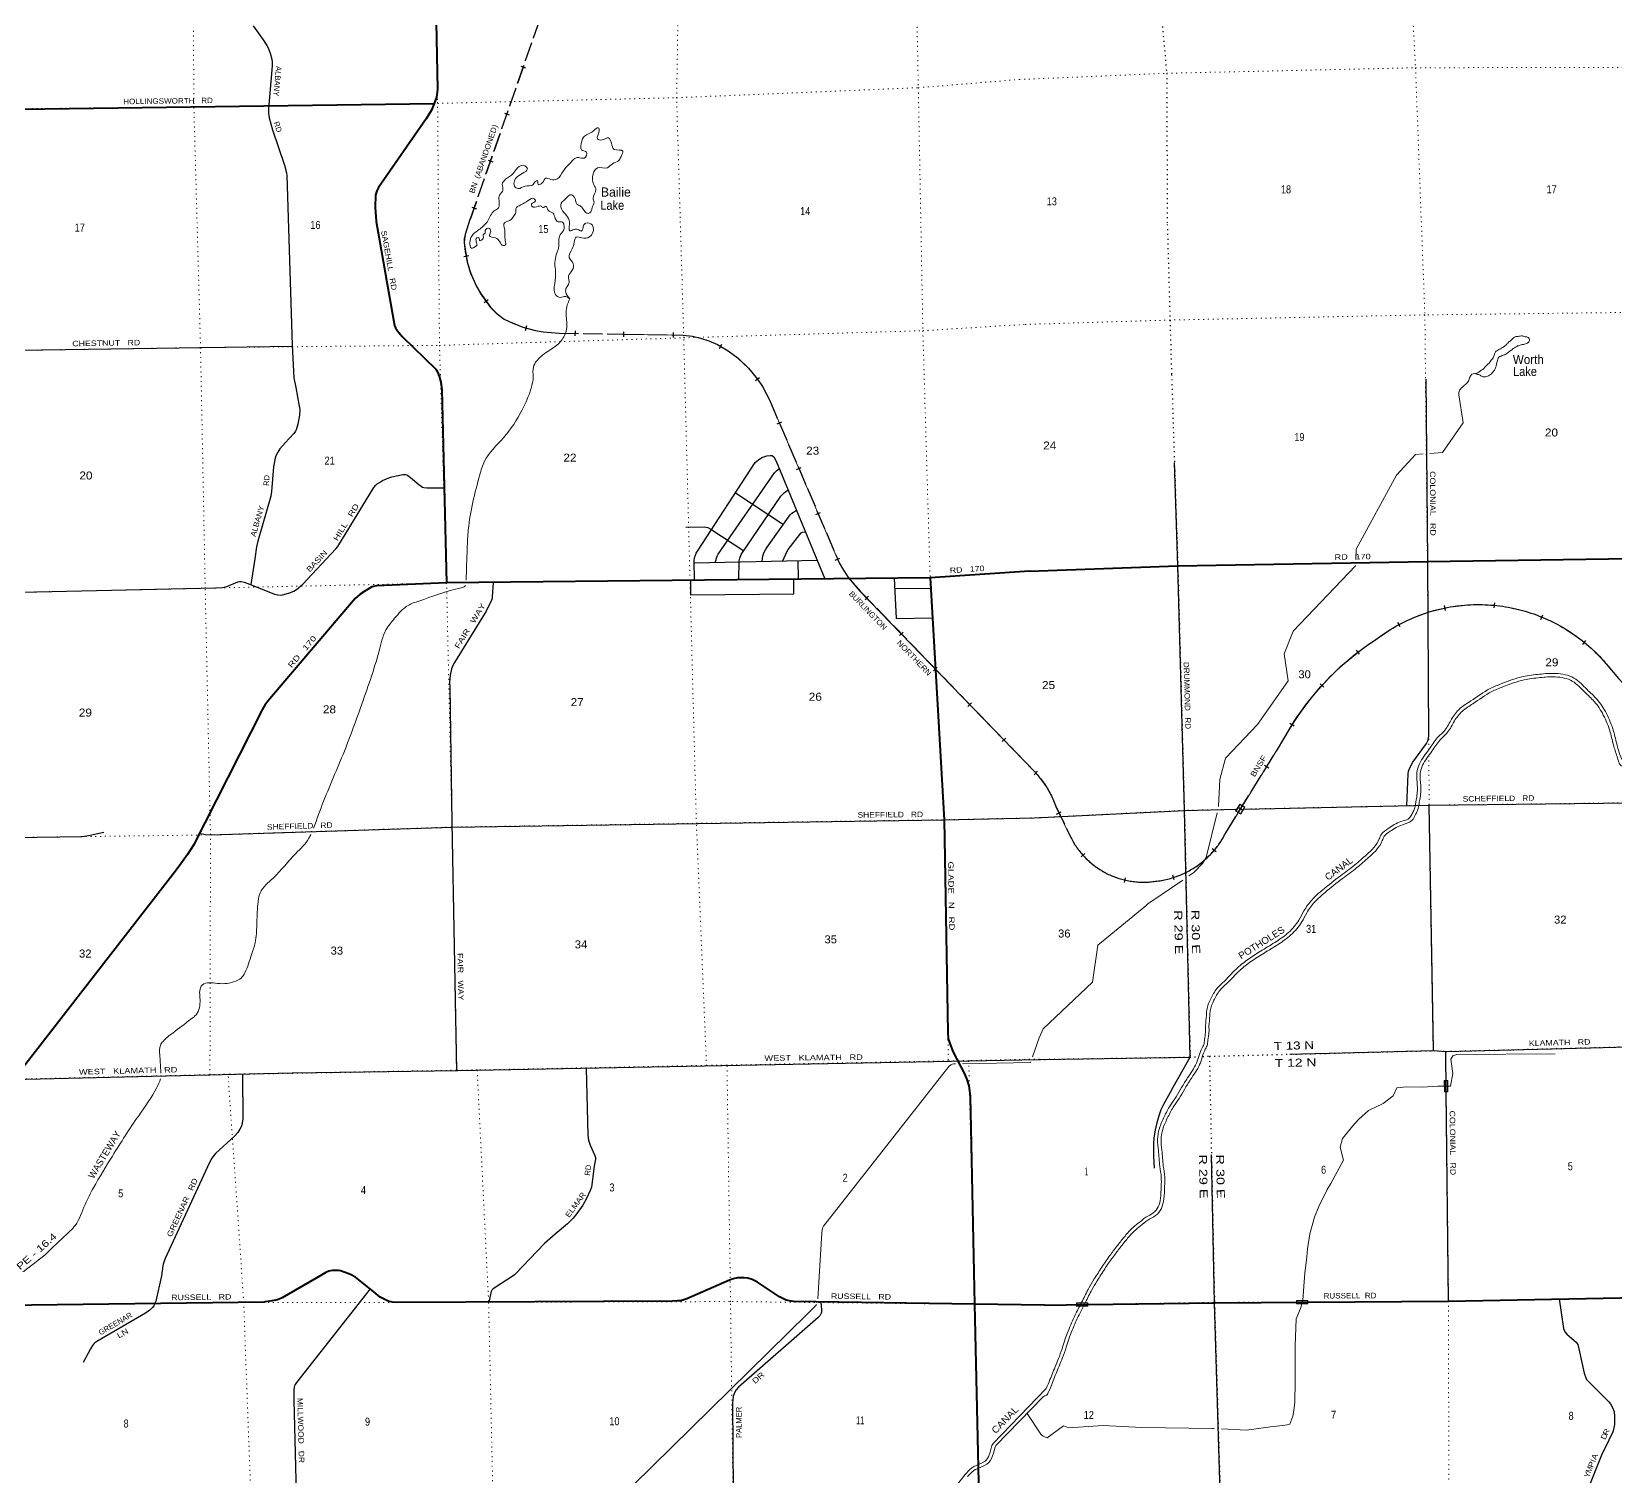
# Model space of a CAD drawing. Header units: feet. Extents: x 250644 to 505285, y -364975 to -177792.
# Drawn here: x 451196 to 485836, y -347825 to -316215 of the extents above; entities that cross this region are included whole.
import ezdxf
from ezdxf.enums import TextEntityAlignment as Align

# ---------------------------------------------------------------- set-up
doc = ezdxf.new("R2010")
doc.units = ezdxf.units.FT
doc.header["$LTSCALE"] = 70
doc.linetypes.add('DOTTED', pattern=[1.5, 0.3, -1.2])
doc.linetypes.add('LONG_DASHED', pattern=[7.5, 6, -1.5])
for name, color, linetype, lineweight in [('26', 7, 'Continuous', 40), ('29', 7, 'Continuous', 25), ('31', 7, 'Continuous', 13), ('34', 7, 'Continuous', 25), ('39', 7, 'Continuous', 13), ('6', 7, 'DOTTED', 25), ('61', 7, 'Continuous', 13), ('63', 7, 'Continuous', 25), ('7', 7, 'DOTTED', 13)]:
    doc.layers.add(name, color=color, linetype=linetype, lineweight=lineweight)
for name, color, linetype in [('27', 7, 'Continuous'), ('30', 7, 'Continuous'), ('41', 7, 'Continuous')]:
    doc.layers.add(name, color=color, linetype=linetype)

msp = doc.modelspace()

# ---------------------------------------------------------------- linework, layer by layer
at = {"layer": '26'}
for p, q in [((450128.45, -317920.73), (460000.16, -317790.2)), ((471820.53, -344054.79), (472217.21, -361508.81)), ((473350.69, -344078.31), (471820.53, -344054.79)), ((473350.69, -344078.31), (474297.42, -344065.42))]:
    msp.add_line(p, q, dxfattribs=at)
for points in [[(460045.57, -316005.31), (460076.16, -317476.79), (460048.2, -317645.55), (460000.16, -317790.2)], [(460000.16, -317790.2), (459940.07, -317930.83), (459821.84, -318125.7), (458781.65, -319622.33), (458742.94, -319696.64), (458719.04, -319792.3), (458705.73, -320052.28), (458730.06, -320367.72), (459133.11, -322644.22), (459151.25, -322696.01), (459195.06, -322763.77), (459298.63, -322883.34), (460035.57, -323596.81), (460071.42, -323660.58), (460107.11, -323751.49), (460147.1, -323887.78), (460167.53, -324050.87), (460271.13, -328278.22)], [(473019.32, -328020.16), (476266.39, -327903.96), (481725.14, -327805.67), (487173.99, -327729.55), (492304.88, -327604.33)], [(473019.32, -328020.16), (470847.12, -328161.91), (460271.13, -328278.22)], [(460271.13, -328278.22), (458738.24, -328338.18), (458634.41, -328364.91), (458503.56, -328442.6), (458379.47, -328524.34), (458268.94, -328619.36), (456360.53, -330865.23), (456298.13, -330953.73), (456238.28, -331050.05), (454735.73, -334015.3), (454607.47, -334220.21), (454459.15, -334421.1), (454332.88, -334593.86), (450903.24, -339017.37)], [(470847.12, -328161.91), (471154.21, -333462.21), (471232.05, -338109.48), (471245.96, -338253.85), (471268.33, -338330.5), (471344.73, -338529.42), (471599.93, -339017.71), (471648.29, -339138.71), (471692.11, -339278.21), (471708.04, -339389.82), (471720.7, -339509.99), (471820.53, -344054.79)], [(471820.53, -344054.79), (467861.74, -344001.72), (467769.93, -343987.03), (467702.21, -343967.11), (467556.67, -343897.18), (467068.84, -343576.49), (466956.45, -343517.31), (466857.72, -343488.8), (466783.86, -343479.1), (466706.35, -343480.83), (466631.37, -343483.09), (466543.03, -343504.74), (466462.87, -343531.28), (465524.16, -343938.94), (465458.54, -343962.13), (465387.75, -343981.11), (465325.1, -343988.04), (465211.19, -343993.12), (459181.78, -344021.99), (459085.99, -344010.94), (458994.37, -343989.02), (458904.74, -343951.15), (458818.52, -343905.38), (458682, -343790.83), (458280.45, -343463.25), (458171.78, -343405.09), (458055.65, -343362.74), (457952.69, -343329.36), (457904.89, -343321.38), (457769.45, -343321.38), (457697.75, -343333.34), (457628.27, -343366.67), (457419.69, -343487.18), (456671.62, -343919), (456572.43, -343961.12), (456456.98, -343987.26), (456306.77, -344009.97), (456278.42, -344013.34), (450620.25, -344086.49)], [(479108.77, -344012.43), (482188.04, -343988.56), (487447.87, -343891.67), (489065.95, -343851.36)], [(474296.62, -344065.47), (477068.47, -344028.25), (479111.19, -344012.42)]]:
    msp.add_lwpolyline(points, dxfattribs=at)
at = {"layer": '29'}
for p, q in [((449618.89, -323206.8), (456897.55, -323096.03)), ((466589.82, -326305.88), (467640.26, -326996.81)), ((465688.78, -327836.37), (468375.32, -327776.64)), ((467957.41, -327785.93), (467959.05, -328193.67)), ((470071.03, -328401.63), (470860.56, -328393.84)), ((476408.32, -333252.82), (477555.89, -333228.91)), ((481860.35, -338510.46), (481764.49, -333141.2)), ((473130.69, -333417.53), (476408.32, -333252.82)), ((473239.77, -338702.96), (476539, -338653.07)), ((482136.29, -339412.74), (482126.29, -338527.89)), ((482188.04, -343988.56), (482136.29, -339412.51)), ((484605.11, -343944.04), (484699.96, -344593.6))]:
    msp.add_line(p, q, dxfattribs=at)
for points in [[(456037.59, -316085.44), (456255.83, -316390.81), (456338.6, -316516.98), (456367.07, -316566.37), (456409.35, -316687.19), (456446.81, -316817.12), (456456.3, -316881.7), (456456.87, -316966.26), (456374.24, -317901.58), (456376.57, -317998.68), (456391.33, -318098.45), (456464.74, -318361.24), (456724.87, -319139.29), (456769.56, -319305.61), (456778.06, -319360.02), (456896.91, -323075.92), (456930.91, -323789.28), (456974.04, -323998.02), (457050.3, -324411.55), (457058.13, -324483.94), (457054.33, -324609.31), (457018.53, -324801.75), (456982.19, -324924.65), (456967, -324955.04), (456933.77, -325005.39), (456741.14, -325213.84), (456621.49, -325346.36), (456577.82, -325412.85), (456532.26, -325511.63), (456520.87, -325545.82), (456511.38, -325581.91), (456486.34, -325734.31), (456443.03, -326277.17), (456424.06, -326382.03), (456139.3, -327359.95), (456114.61, -327485.84), (456074.15, -327751.47), (455987.79, -328311.38)], [(481693.19, -323815.6), (481725.14, -327805.67), (481751.91, -331652.41)], [(465690.94, -328218.62), (465688.55, -327796.16), (465694.43, -327723.24), (465705.82, -327689.05), (465732.4, -327624.46), (465757.26, -327578.57), (467023.04, -325643.65), (467093.61, -325580.42), (467170.24, -325530.01), (467279.67, -325496.83), (467359.4, -325485.43), (467389.78, -325488.21), (467427.75, -325519.63), (467482.39, -325612.16), (468544.71, -328187.23)], [(441489.5, -328688.46), (455234.6, -328386.75), (455368.49, -328380.02), (455433.04, -328364.82), (455466.17, -328352.91), (455706.41, -328254.64), (455744.38, -328247.04), (455777.26, -328248.13), (455846.9, -328258.44), (456015.44, -328322.78), (456504.07, -328524.27), (456583.49, -328539.58), (456644.24, -328543.38), (456682.21, -328539.58), (456765.74, -328516.79), (456835.57, -328495.73), (456929, -328456), (456985.96, -328421.81), (457130.17, -328300.61), (457847.85, -327532.79), (457894.75, -327478.93), (458680.66, -326188.73), (458721.12, -326140.39), (458755.29, -326109.98), (458800.86, -326077.7), (458867.3, -326037.81), (458956.53, -325996.02), (459005.89, -325977.02), (459074.23, -325958.02), (459316.4, -325904.7), (459345.71, -325902.94), (459370.38, -325904.82), (459402.66, -325914.33), (459423.54, -325923.82), (459484.6, -325969.81), (459667.29, -326125.28), (459715.9, -326163.18), (459746.27, -326180.28), (459776.65, -326189.77), (459841.51, -326196.38), (460220.09, -326195.69)], [(466142.72, -327826.28), (466189.93, -327692.85), (466215.16, -327645.59), (467441.86, -325865.74), (467499.89, -325812.18), (467550.29, -325776.74)], [(476135.6, -339359.66), (476538.55, -338651.97), (476408.32, -333252.82), (476266.39, -327903.96), (476192.31, -325645.24)], [(466662.42, -328207.93), (466673.54, -327795.03), (466685.44, -327734.64), (466714.72, -327658.04), (467582.62, -326379.31), (467632.79, -326325.09), (467662.07, -326296.32), (467742.62, -326242.97)], [(467174.44, -327803.34), (467190.44, -327692.85), (467213.99, -327618.23), (467243.59, -327552.27), (467285.36, -327491.48), (467788.72, -326789.89), (467826.43, -326750.61), (467858.7, -326725.91), (467925.18, -326685.49)], [(465502.55, -327053.76), (465912.13, -327052.79), (465986.79, -327065.96), (466054.24, -327097.99), (466771.65, -327574.16)], [(467625.75, -327793.31), (467713.36, -327598.52), (467742.9, -327546.57), (467994.91, -327214.55), (468029.57, -327183.73), (468059.94, -327168.54), (468121.39, -327161.1)], [(461289.65, -328267.02), (461271.53, -328584.09), (461257.5, -328647.89), (461220.39, -328727.18), (461135.42, -328894.64), (460444.97, -330015.61), (460406.89, -330085.92), (460380.42, -330159.98), (460350.05, -330296.75), (460338.66, -330444.92), (460339.62, -330556.79), (460384.28, -333515.4), (460486.5, -338945.51)], [(465607.21, -328219.54), (465603.3, -328540.1), (467870.36, -328512), (467866.26, -328194.69)], [(470059.87, -328170.57), (470102.73, -329058.22), (470898, -329040.16)], [(481278.43, -333150.64), (481303.51, -332451.17), (481312.03, -332397.92), (481341.84, -332319.08), (481405.72, -332199.78), (481703.83, -331790.74), (481737.9, -331731.08), (481744.29, -331709.78), (481751.91, -331652.41)], [(477707.71, -333225.74), (481764.49, -333141.2), (486214.26, -333085.44)], [(454867.71, -333754.84), (454991.31, -333780.92), (455121.51, -333786.97), (460401.15, -333617.93), (471149.58, -333458.76), (473130.69, -333417.53)], [(441590.94, -333955.81), (449833.03, -333859.45), (452300.29, -333821.41), (452403.13, -333810.98), (452471.96, -333794.03), (452773.29, -333731.54)], [(478715.97, -338587.72), (481860.35, -338510.46), (482126.29, -338527.89), (487277.98, -338394.67), (487591.72, -338392.94), (491768.13, -338301.31)], [(450903.24, -339017.37), (450956.31, -339105.38), (450993.33, -339132.79), (451076.86, -339136.59), (456894.41, -338999.52), (460518.39, -338945.03), (473239.77, -338702.96)], [(455808.24, -339025.11), (455812.82, -340011.36), (455800.09, -340089.75), (455786.25, -340159.53), (455746.94, -340230.84), (455702.71, -340303.9), (455633.92, -340384.44), (455216.71, -340763.6), (455154.95, -340834.17), (455125.58, -340885.19), (455040.32, -341056.12), (454119.41, -343058.35), (454075.3, -343179.82), (454062.46, -343221.71), (454032.79, -343435.42), (453910.59, -343994.86), (453900.24, -344023.35), (453885.91, -344063.24), (453866.92, -344095.54), (453842.24, -344129.73), (453819.07, -344154.6), (453781.49, -344188.62), (453683.78, -344256.09), (452617.75, -344876.28), (452575.99, -344902.87), (452548.74, -344929.7), (452526.63, -344963.66), (452485.41, -345036.7), (452323.25, -345333.37)], [(463321.94, -338891.68), (463359.85, -340356.42), (463378.14, -340469.17), (463413.05, -340579.16), (463512.24, -340807.59), (463526.22, -340849.09), (463526.22, -340887.08), (463501.57, -341040.85), (463438.89, -341494.96), (463412.66, -341572.17), (463332.58, -341745.71), (463249.05, -341893.88), (463123.75, -342072.45), (463040.22, -342178.83), (462919.29, -342303.43), (462648.82, -342524.51), (462414.22, -342731.25), (461779.66, -343390.77), (461754.99, -343413.57), (461724.91, -343435.79), (461312.86, -343706.13), (461272.78, -343740.3), (461263.29, -343749.8), (461247.34, -343778.98), (461193.06, -344012.36)], [(476135.6, -339359.66), (475950.36, -339692.54), (475894.99, -339807.59), (475848.15, -339939.67), (475805.56, -340088.81), (475771.49, -340242.2), (475741.68, -340425.42), (475733.16, -340540.46), (475733.16, -340825.94), (475745.94, -341081.59)], [(477511.62, -361399.36), (477502.45, -360072.22), (477338.18, -354718.07), (477229.22, -349390.56), (477068.7, -344029.1), (477003.12, -340787.13)], [(458599.59, -343721.68), (456991.77, -345769.1), (456961.22, -345814.25), (456946.21, -345845.09), (456936.72, -345873.58), (456927.97, -345941.13), (456933.14, -346150.15), (457013.77, -349374.51)], [(468457.44, -344009.71), (468475.19, -344192.08), (468470.6, -344234.23), (468463.01, -344257.03), (468451.61, -344283.62), (468434.53, -344310.22), (468400.15, -344349.42), (466657.14, -345872.64), (466606.79, -345932.58), (466567.77, -345998.74), (466537.96, -346079.35), (466522.72, -346226.7), (466546.91, -349106.84)], [(484699.96, -344593.6), (484729.62, -344660.66), (484776.47, -344711.8), (484980.88, -344890.75), (485014.95, -344937.63), (485040.51, -345035.63), (485151.23, -345563.98), (485187.02, -345667.65), (485208.32, -345706), (485355.65, -345862.25), (485687.83, -346186.08), (485730.41, -346241.47), (485781.52, -346330.95), (485807.07, -346411.91), (485815.59, -346505.65), (485815.59, -346688.87), (485798.55, -346799.66), (485781.52, -346850.78), (485696.35, -347029.74), (485534.52, -347362.09), (485270.48, -348018.28)]]:
    msp.add_lwpolyline(points, dxfattribs=at)
at = {"layer": '31'}
for p, q in [((482094.98, -339163.21), (482169.97, -339162.3)), ((482098.01, -339413.2), (482094.98, -339163.21))]:
    msp.add_line(p, q, dxfattribs=at)
msp.add_lwpolyline([(482169.97, -339162.3), (482173, -339412.29), (482098.01, -339413.2)], dxfattribs=at)
msp.add_lwpolyline([(482103.07, -339171.1), (482162.07, -339170.39), (482164.9, -339404.39), (482105.9, -339405.1)], close=True, dxfattribs=at)
at = {"layer": '34', "lineweight": 13}
for p, q in [((485632.95, -330045.71), (487146.35, -331818.45)), ((477315.96, -333742.52), (478609.44, -331655.02)), ((473600.71, -333175.99), (473922.87, -333844.48))]:
    msp.add_line(p, q, dxfattribs=at)
at = {"layer": '34', "linetype": 'LONG_DASHED', "lineweight": 13}
msp.add_lwpolyline([(462300.93, -315961.89), (460779.48, -320326.96), (460676.94, -320652.14), (460659.47, -320747.65), (460654.89, -320830.19), (460679.64, -321027.7), (460728.22, -321284.18), (460796.58, -321507.7), (460916.14, -321779.43), (461006.93, -321937.86), (461232.41, -322247.18), (461374.5, -322393.92), (461526.81, -322509.21), (461640.34, -322563.59), (461759.51, -322614.03), (461938.27, -322682.82), (462217.86, -322756.19), (462384.55, -322787.4), (462734.22, -322817.42), (464149.15, -322836.76)], dxfattribs=at)
at = {"layer": '34', "lineweight": 13}
msp.add_lwpolyline([(464149.15, -322836.76), (465445.67, -322854.17), (465650.92, -322875.42), (465828.08, -322919.76), (466008.44, -322980.89), (466195.81, -323061.94), (466430.12, -323196.42), (466646.64, -323363.34), (466874.72, -323577.03), (467074.13, -323817.81), (467181.82, -323980.58), (467339.29, -324283.16), (468859.59, -327837.75), (468951.06, -327997.65), (469061.07, -328163.9), (469314.06, -328454.44), (473106.03, -332379.3)], dxfattribs=at)
for centre, radius, start, end in [((482839.59, -332413.36), 3661.78, 40.28466, 127.71003), ((483835.5, -334523.46), 5961.51, 122.87191, 151.23882), ((471561.16, -333894.13), 2162.29, 19.3977, 44.29224), ((475511.71, -333048.06), 1777.27, 206.62245, 278.5583), ((475578.79, -332872.95), 1942.66, 275.83241, 333.40896)]:
    msp.add_arc(centre, radius, start, end, dxfattribs=at)
at = {"layer": '39'}
msp.add_line((473230.14, -338231.38), (473087.48, -338644.26), dxfattribs=at)
for points in [[(481776.79, -325441.66), (482052.11, -325420.21), (482503.8, -324774.43), (482410.22, -324161.76)], [(480156.13, -327764.44), (480166.09, -327536.96), (481052.29, -325922.51), (481463.22, -325466.09), (481635.75, -325452.65)], [(477154.97, -333170.24), (477186.02, -332580.31), (477311.85, -332108.53), (478007.16, -331376.42), (478680.9, -330419.86), (478589.64, -329827.22), (478788.76, -329330.14), (480150.09, -327902.54), (480150.38, -327895.88)], [(476510.12, -334685.15), (476615.35, -334613.06), (476803.34, -334413.24), (476884.94, -334285.43), (477130.06, -333306.76)], [(473230.14, -338231.38), (473320.14, -338031.75), (474397.25, -337012.3), (474515.6, -336201.42), (475565.36, -335339), (475616.43, -335293.99), (475675.59, -335256.88), (476373.59, -334778.69)], [(473048.32, -338757.59), (473044.24, -338769.39), (471553.36, -338797.24)], [(484523.25, -338582.28), (482371.29, -338591.25), (482281.09, -338622), (482239.43, -338698.6), (482281.8, -339011.58), (482233.5, -339287.04), (482096.49, -339288)], [(471402.44, -338800.06), (471363.16, -338800.79), (471332.31, -338806.07), (471297.93, -338819.83), (471253.77, -338854.94), (468513.22, -342351.79), (468495.13, -342394.38), (468475.69, -342497.06), (468391.86, -343939.01)], [(482096.49, -339288), (481956.22, -339288.98), (481620.81, -339311.39), (481271.15, -339305.8), (481054.24, -339321.37), (480973.1, -339498.65), (480759.28, -339666.83), (480434.85, -339821.71), (480217.19, -340016.01), (480091.56, -340153.45), (479870.47, -340432.12), (479813.51, -340619.28), (479887.88, -340909.95), (479614.14, -341417.92), (479532.66, -341547.02), (479352.45, -341923.81), (479257.59, -342151.39), (479151.67, -342519.63), (479101.69, -342843.3), (479088.87, -343022.12), (479045.16, -343379.89), (479025.07, -343667.2), (478997.32, -343978.38)], [(468359.9, -344068.38), (468348.46, -344086.5), (468167.41, -344272.22), (463076.77, -349271.37)], [(478997.32, -343978.38), (478950.11, -344153.71), (478857.22, -344375.26), (478831.26, -344971.87), (478830.97, -345791.22), (478825.57, -346168.8), (478823.79, -346200.95), (478804.96, -346381.82), (478781.73, -346508.49), (478714.11, -346684.81)], [(473389.32, -345901.81), (472226.05, -347107.18), (472200.91, -347147.45), (472159.22, -347297.16), (472122.99, -347399.66), (472095.65, -347444.9), (472074.86, -347473.03), (472049.65, -347493.67), (471988.76, -347527.12), (471803.65, -347610.71), (471758.6, -347638.12), (471710.6, -347680.64), (471612.1, -347782.8), (471267, -348232.75)], [(473395.6, -346049.99), (473359.44, -346064.08), (473320.47, -346085.86), (472285.49, -347153.59), (472270.26, -347177.99), (472230.78, -347319.74), (472191.15, -347431.89), (472158.04, -347486.67), (472129.61, -347525.13), (472091.82, -347556.08), (472022.3, -347594.27), (471838.71, -347677.17), (471803.31, -347698.71), (471762.54, -347734.82), (471669.03, -347831.81)], [(473410.69, -346985.42), (473366.46, -346970.79), (473322.92, -346947.86), (473297.71, -346928.37), (473271.75, -346900.01), (472969.05, -346448.4)], [(477063.1, -346777.97), (477023.41, -346775.79), (475475.55, -346755.1), (474633.84, -346714.12), (473872.64, -346763.6), (473763.85, -346722.19), (473410.69, -346985.42)], [(478710.69, -346693.74), (478552.1, -346714.93), (478291.1, -346744.87), (477769.16, -346816.78), (477224.52, -346786.85)]]:
    msp.add_lwpolyline(points, dxfattribs=at)
for points in [[(462969.48, -322060.07), (462876.56, -321913.07), (462892.85, -321814.36), (462945.39, -321723.05), (462940.51, -321562.45), (463020.49, -321434.51), (463042.01, -321291.52), (462955.32, -321156.46), (463020.15, -320966.51), (463063.73, -320823.14), (463107.86, -320709.88), (463226.53, -320725.88), (463400.72, -320704.74), (463451.86, -320647.6), (463456.26, -320444.66), (463315.13, -320406.97), (463265.88, -320458.05), (463223.87, -320577.29), (463165.27, -320554.22), (463062.72, -320541.96), (462966.9, -320569.75), (462956.47, -320435.36), (462919.39, -320269.3), (462806.59, -320132.69), (462777.57, -319968.49), (462850.49, -319894.9), (463002.97, -319781.76), (463082.85, -319872.75), (463119, -319986.6), (463204.11, -320033.31), (463278.04, -320128.43), (463365.48, -320193.17), (463436.76, -320139.7), (463453.59, -320071.11), (463497.5, -319945.81), (463475.93, -319861.83), (463538.71, -319669.91), (463492.75, -319568.28), (463480.38, -319325.46), (463572.33, -319193.29), (463791, -319191.46), (463899.82, -319105.19), (464036.97, -319032.48), (464091.55, -318943.14), (464123.6, -318828.09), (463940.35, -318791.14), (463875.73, -318655.69), (463813.47, -318540.28), (463671.8, -318584.95), (463570.97, -318556.59), (463608.22, -318395.25), (463588.76, -318317.26), (463481.67, -318387.43), (463269.41, -318523.73), (463210.71, -318719.59), (463222.17, -318799.73), (463329.46, -318852.08), (463279.6, -318981.5), (463158.93, -318965.54), (462964.68, -319099.51), (462825.07, -319258.63), (462689.82, -319437.76), (462551.56, -319448.22), (462438.69, -319420.08), (462364.26, -319521.81), (462272.6, -319557.57), (462261.03, -319471.4), (462217.3, -319494.27), (462152.47, -319571.73), (461990.31, -319592.65), (461836.79, -319647.57), (461759.67, -319598.71), (461755.51, -319478.27), (461921.24, -319320.7), (462037.79, -319218.23), (461986.39, -319148.83), (461820.73, -319197.93), (461724.63, -319322.14), (461562.3, -319445.51), (461490.06, -319557.25), (461504.32, -319681.53), (461432.04, -319791.26), (461418.08, -319908.01), (461404.98, -320072.94), (461313.82, -320136.81), (461175.24, -320354.16), (460995.87, -320534.06), (460820.11, -320691.81), (460780.32, -320823.06), (460814.75, -320953.02), (460939.9, -320882.53)], [(460939.9, -320882.53), (460920.63, -320814.58), (460931.05, -320724.01), (460983.41, -320735.14), (460990.33, -320785.23), (461075.54, -320725.49), (461072.31, -320657.25), (461113.9, -320626.39), (461112.86, -320568.16), (461212.36, -320522.23), (461231.89, -320604.23), (461207.18, -320680.99), (461344.47, -320728.8), (461434.24, -320811.58), (461510, -320896.62), (461561.9, -320881.65), (461560.83, -320821.41), (461546.49, -320693.11), (461541.9, -320548.58), (461543.07, -320389.88), (461608.84, -320364.62), (461751.07, -320239.6), (461787.6, -320150.58), (461784.59, -320094.39), (461893.37, -320006.11), (462058.21, -319910.83), (462189.91, -319870.35), (462216.81, -319916.07), (462131.78, -319985.86), (462138.66, -320033.94), (462277.14, -320035.53), (462353.47, -320040.22), (462375.97, -320063.92), (462439.65, -320034.69), (462489.23, -320114.16), (462600.88, -320186.51), (462647.09, -320302.2), (462714.62, -320375.33), (462805.03, -320381.78), (462842.75, -320471.5), (462826.42, -320568.2), (462753.85, -320661.87), (462720.77, -320943.65), (462696.02, -321018.4), (462652.72, -321177.84), (462638.62, -321286.55), (462656, -321473.04), (462636.49, -321728.48), (462675.33, -321992.93), (462788.3, -322027.1), (462846.19, -322010.01), (462969.48, -322060.07)], [(462969.48, -322060.07), (462898.35, -322234.06), (462887.29, -322400.96), (462893.11, -322726.25), (462775.24, -322979.39), (462243.31, -323416.56), (462169.52, -323554.44), (462165.34, -323769.43), (462121.62, -324017.25), (461925.42, -324490.7), (461515, -325102.49), (461100.81, -325615.93), (460997.77, -325913), (460746.34, -327112.52), (460721.68, -327528.72), (460699.99, -328218.56)], [(482779.41, -323698.91), (482819.51, -323683.24), (482877.5, -323642.67), (482951.48, -323589.94), (482997.34, -323539.42), (483057.24, -323484.78), (483122.99, -323406), (483172.73, -323335.37), (483198.28, -323252.85), (483242.09, -323196.32), (483284.11, -323171.93), (483364.19, -323129.2), (483420.18, -323090.65), (483462.11, -323052.2), (483502, -323009.75), (483563.93, -322959.12), (483657.86, -322886.17), (483706.07, -322883.82), (483796.42, -322873.15), (483862.85, -322890.76), (483931.28, -322906.35), (483959.73, -322952.34), (483932.05, -323016.8), (483847.9, -323051.52), (483755.63, -323074.26), (483679.46, -323100.89), (483579.46, -323167.86), (483507.49, -323220.58), (483419.54, -323285.45), (483383.42, -323293.74), (483337.35, -323314.14), (483285.29, -323340.61), (483267.45, -323374.87), (483228.36, -323531.78), (483198.77, -323610.31), (483160.93, -323658.77), (483081.07, -323731.62), (483037, -323752.01), (482994.89, -323764.35), (482950.73, -323770.69), (482894.28, -323742.97), (482864, -323723.09), (482831.39, -323717.48), (482809.72, -323708.81), (482777.21, -323697.97)], [(482410.22, -324161.76), (482419.01, -324089.36), (482489.14, -323991.85), (482622.45, -323859.17), (482699.74, -323711.36), (482759.85, -323696.46), (482779.41, -323698.91)], [(460685.33, -328333.99), (460678.05, -328342.96), (460560.57, -328393.23), (459662.66, -328674.13), (459429.59, -328768.61), (459135.67, -329050.96), (458945.59, -329305.37), (458793.24, -329761.98), (458388.11, -331006.38), (458064.7, -331883.78), (457581.95, -333051.2), (457361.2, -333643.03)], [(481470.37, -333077.55), (481486.12, -333003.98), (481503.53, -332707.92), (481493.32, -332434.49), (481550.86, -332234.78), (481762.76, -331915.4), (481939.96, -331667.48), (482107.63, -331495.56), (482254.71, -331254.66), (482437.58, -331026.64), (482673.61, -330859.26), (483098.27, -330589.1), (483351.37, -330479.19), (483821.91, -330326.31), (484177.05, -330274.26), (484533.41, -330257.11), (484930.05, -330358.14), (485216.13, -330608.5), (485433.65, -330822.86), (485639.19, -331131.56), (485795.19, -331519.7), (485876.5, -331833.37), (485952.8, -332079.37), (486052.58, -332225.14), (486238.58, -332243.8), (486391.79, -332162.47), (486701.18, -331904.06), (486926.34, -331684.2)], [(481548.03, -333073.07), (481560.66, -333014.09), (481578.61, -332708.72), (481568.72, -332443.7), (481619.73, -332266.63), (481824.53, -331957.95), (481997.65, -331715.75), (482167.23, -331541.87), (482316.22, -331297.84), (482489.52, -331081.75), (482715.46, -330921.53), (483133.55, -330655.54), (483377.95, -330549.41), (483839.06, -330399.6), (484184.31, -330349), (484525.79, -330332.56), (484894.16, -330426.39), (485165.07, -330663.48), (485375.5, -330870.86), (485572.48, -331166.7), (485723.8, -331543.19), (485804.34, -331853.9), (485884.52, -332112.4), (486010.39, -332296.28), (486011.6, -332296.4)], [(474154.77, -344031.71), (474180.42, -343981.72), (474320.27, -343705.45), (474439.27, -343506.79), (474603.65, -343246.36), (474780.42, -342993.71), (474931.09, -342792.02), (475090.56, -342591.46), (475259.38, -342403.65), (475400.15, -342288.22), (475568.75, -342154.81), (475729.57, -342061.47), (475838.04, -341927.44), (475885.09, -341742.83), (475902.64, -341476.82), (475903.23, -341283.07), (475873.84, -341043.88), (475841.1, -340694.98), (475822.67, -340454.54), (475862.15, -340213.95), (475967.61, -339958.9), (476102.2, -339706.07), (476230.45, -339519.04), (476348.62, -339319.03), (476479.94, -339104.94), (476674.79, -338782.47), (476797.77, -338451.67), (476832.08, -338380.02), (476849.52, -338266.88), (476871.73, -338107.48), (476872.71, -337964.94), (476891.44, -337741.71), (476899.34, -337621.51), (476986.07, -337377.3), (477121.83, -337148.98), (477291.97, -336980.75), (477570.25, -336698.72), (477820.43, -336501.21), (478112.16, -336312.04), (478424.15, -336120.39), (478688.16, -335923.01), (478913.16, -335652.4), (479023.07, -335455.01), (479201.19, -335209.23), (479438.35, -334989.76), (479822.84, -334685.66), (480135.29, -334447.53), (480393.45, -334223.8), (480555.03, -334065.83), (480671.29, -333879.29), (480721.92, -333774.04), (480867.76, -333649.3), (481143.45, -333499.74), (481342.32, -333410.55), (481394.41, -333320.78), (481436.72, -333234.69), (481470.37, -333077.55)], [(474239.81, -344030.27), (474247.24, -344015.78), (474385.98, -343741.7), (474503.16, -343546.08), (474666.12, -343287.9), (474841.2, -343037.66), (474990.5, -342837.81), (475147.85, -342639.91), (475311.35, -342458.03), (475447.2, -342346.63), (475611.06, -342216.97), (475779.17, -342119.4), (475906.66, -341961.87), (475959.47, -341754.66), (475977.63, -341479.41), (475978.24, -341278.59), (475948.41, -341035.8), (475915.83, -340688.61), (475898.14, -340457.79), (475934.76, -340234.62), (476035.53, -339990.93), (476166.43, -339745.02), (476293.73, -339559.37), (476412.88, -339357.72), (476544, -339143.94), (476742.63, -338815.22), (476866.88, -338480.99), (476904.51, -338402.41), (476923.73, -338277.77), (476946.69, -338112.94), (476947.69, -337968.34), (476966.23, -337747.31), (476973.5, -337636.81), (477054.29, -337409.32), (477181.39, -337195.56), (477345.03, -337033.76), (477620.37, -336754.71), (477864.16, -336562.24), (478152.2, -336375.47), (478466.32, -336182.51), (478740.17, -335977.77), (478975.29, -335694.98), (479086.42, -335495.4), (479257.57, -335259.24), (479487.16, -335046.78), (479868.84, -334744.9), (480182.63, -334505.75), (480444.27, -334279), (480613.91, -334113.15), (480737.1, -333915.49), (480782.66, -333820.78), (480910.49, -333711.45), (481176.72, -333567.01), (481395.06, -333469.1), (481460.58, -333356.18), (481508.12, -333259.46), (481548.09, -333072.83)], [(457302.52, -333777.56), (457259.4, -333864.32), (456974.36, -334194.71), (456478.36, -334733.68), (456195.22, -335058.02), (456143.55, -335310), (456119.5, -335760.34), (456086.24, -336144.56), (456006.63, -336405.07), (455857.35, -336809.41), (455779.13, -336923.26), (455659.92, -336989.63), (455261.54, -337040.81), (454931, -337070.72), (454905.47, -337101.3), (454878.58, -337393.01), (454792.2, -337723.93), (454679.59, -337822.32), (454281.69, -338124.57), (454070.25, -338307.05), (454011.62, -338394.45), (453997.3, -338603.59), (454019.35, -338938.63), (454022.06, -338999.72)], [(454016.25, -339128.05), (453931.82, -339317.78), (453537.52, -339933.31), (452961.4, -340817.15), (452546.47, -341513.38), (452364.35, -341876.12), (452145.83, -342335.9), (451909.33, -342575.06), (451425.86, -343029.45), (450759.69, -343589.49), (450679.49, -343705.39), (450630.35, -344011.4)], [(473388.53, -345903.72), (473468.53, -345709.32), (473598.79, -345389.37), (473675.12, -345199.82), (473752.99, -344976.99), (473810.35, -344796.78), (473886.51, -344598.4), (473960.93, -344420.06), (474085.07, -344167.53), (474154.93, -344031.4)], [(473391.95, -346055.68), (473445.08, -345963.3), (473537.94, -345737.74), (473668.31, -345417.52), (473745.34, -345226.21), (473824.14, -345000.74), (473881.15, -344821.61), (473956.14, -344626.29), (474029.26, -344451.07), (474152.09, -344201.2), (474239.81, -344030.27)]]:
    msp.add_spline(points, degree=3, dxfattribs=at)
at = {"layer": '6'}
for points in [[(475891.08, -315681.64), (476022.16, -317125.62), (476035.25, -320431.03), (476128.58, -323717.81), (476266.39, -327903.96), (476408.32, -333252.82), (476535.49, -338652.82)], [(482126.29, -338527.89), (487277.98, -338394.67), (487591.72, -338392.94)], [(473239.77, -338702.96), (471690.45, -338734.36), (471248.59, -338741.99), (466399.65, -338833.72), (465956.45, -338839.81), (460940.43, -338939.62), (460483.97, -338945.34), (455519.54, -339031.69), (455087.84, -339044.39), (450180.78, -339156.68), (449773.26, -339145.76), (444854.2, -339185.06), (444418.7, -339187.6), (441693.31, -339270.83)], [(473239.77, -338702.96), (476526.49, -338652.05), (476730.46, -338643.01)], [(476813.16, -338639.34), (476956.36, -338632.99), (481860.35, -338510.46), (482126.29, -338527.89)], [(476956.36, -338632.99), (477068.47, -344028.25), (477228.58, -349391.05), (477338.21, -354718.05), (477502.28, -360072.78), (477511.62, -361399.36)]]:
    msp.add_lwpolyline(points, dxfattribs=at)
at = {"layer": '61'}
for p, q in [((474046.95, -344031.84), (474296.93, -344028.51)), ((474296.93, -344028.51), (474297.93, -344103.5)), ((478861.47, -344053.02), (478860.94, -343978.03)), ((479111.46, -344051.25), (478861.47, -344053.02))]:
    msp.add_line(p, q, dxfattribs=at)
for points in [[(474297.93, -344103.5), (474047.95, -344106.83), (474046.95, -344031.84)], [(478860.94, -343978.03), (479110.93, -343976.26), (479111.46, -344051.25)]]:
    msp.add_lwpolyline(points, dxfattribs=at)
for points in [[(474055.05, -344039.72), (474289.04, -344036.61), (474289.82, -344095.61), (474055.83, -344098.72)], [(479102.99, -343984.31), (478868.99, -343985.96), (478869.4, -344044.96), (479103.4, -344043.31)]]:
    msp.add_lwpolyline(points, close=True, dxfattribs=at)
at = {"layer": '63'}
for p, q in [((461894.84, -316973.54), (461999.29, -317009.94)), ((461536.8, -318000.77), (461641.24, -318037.17)), ((461178.76, -319028), (461283.2, -319064.4)), ((460820.71, -320055.23), (460925.16, -320091.63)), ((460648.24, -321133.28), (460756.92, -321112.7)), ((461090.7, -322138.51), (461180.08, -322073.35)), ((461997.45, -322750.56), (462025.53, -322643.57)), ((463086.17, -322872.74), (463087.69, -322762.14)), ((464149.53, -322890.27), (464151.02, -322779.67)), ((465235.19, -322907.46), (465236.67, -322796.86)), ((466237.61, -323147.62), (466292.67, -323051.69)), ((467028.34, -323850.49), (467113.53, -323779.94)), ((467499.27, -324793.25), (467600.97, -324749.75)), ((467923.85, -325792.59), (468025.55, -325749.09)), ((468347.89, -326777.39), (468449.58, -326733.89)), ((468772.46, -327776.73), (468874.16, -327733.23)), ((469423.6, -328644.82), (469503.15, -328567.96)), ((483185.7, -328824.34), (483197.08, -328714.32)), ((482121.47, -328877.32), (482100.09, -328768.8)), ((484207.81, -329074.64), (484250.66, -328972.66)), ((470176.16, -329427.51), (470255.71, -329350.65)), ((481132.86, -329237.36), (481080.6, -329139.87)), ((480239.44, -329835.98), (480171.48, -329748.71)), ((485122.98, -329622.66), (485192.07, -329536.28)), ((470923.04, -330196.8), (471002.59, -330119.95)), ((479460.49, -330557.1), (479378.81, -330482.52)), ((471675.6, -330979.49), (471755.14, -330902.64)), ((478812.27, -331413.86), (478718.5, -331355.19)), ((472422.47, -331748.79), (472502.02, -331671.93)), ((473120.44, -332475.36), (473200.05, -332398.58)), ((478256.83, -332330.61), (478162.81, -332272.35)), ((477682.72, -333252.2), (477588.69, -333193.94)), ((473614.15, -333333.13), (473713.79, -333285.11)), ((474151.56, -334273.39), (474233.84, -334199.47)), ((477104.67, -334163.95), (477020.63, -334092.04)), ((475099.89, -334834.52), (475124.88, -334726.77)), ((476186.83, -334774.31), (476154.34, -334668.57))]:
    msp.add_line(p, q, dxfattribs=at)
at = {"layer": '63', "lineweight": 13}
for p, q in [((477620.87, -333119.7), (477530.61, -333270.13)), ((477620.41, -333119.43), (477732.34, -333186.59)), ((477732.34, -333186.59), (477642.08, -333337.02)), ((477530.15, -333269.86), (477642.08, -333337.02))]:
    msp.add_line(p, q, dxfattribs=at)
at = {"layer": '63', "linetype": 'LONG_DASHED'}
for points in [[(462304.8, -315963.24), (460783.37, -320328.25), (460680.93, -320653.13), (460663.55, -320748.13), (460659, -320830.05), (460683.69, -321027.06), (460732.21, -321283.2), (460800.43, -321506.27), (460919.81, -321777.58), (461010.38, -321935.63), (461235.55, -322244.53), (461377.23, -322390.84), (461528.95, -322505.69), (461642.03, -322559.85), (461761.05, -322610.23), (461939.53, -322678.91), (462218.76, -322752.19), (462385.1, -322783.33), (462734.42, -322813.32), (464149.29, -322835.87)], [(464149.16, -322835.66), (465445.73, -322853.07), (465651.11, -322874.33), (465828.39, -322918.7), (466008.84, -322979.86), (466196.3, -323060.96), (466430.73, -323195.5), (466647.35, -323362.5), (466875.52, -323576.27), (467075.01, -323817.15), (467182.77, -323980.02), (467340.28, -324282.69), (468860.58, -327837.26), (468952, -327997.07), (469061.95, -328163.23), (469314.87, -328453.7), (473106.82, -332378.54)], [(475843.38, -334796.41), (475876.83, -334791.43), (475910.43, -334786.05), (475943.76, -334779.91), (475976.85, -334773.21), (476010.08, -334766.11), (476043.04, -334758.25), (476075.75, -334749.84), (476108.59, -334740.82), (476140.99, -334731.27), (476173.35, -334721.33), (476205.62, -334710.62), (476237.45, -334699.37), (476269.24, -334687.53), (476300.77, -334675.33), (476332.24, -334662.36), (476363.28, -334649.04), (476394.24, -334634.95), (476424.77, -334620.51), (476455.24, -334605.49), (476485.27, -334589.94), (476515.04, -334573.82), (476544.58, -334557.34), (476573.86, -334540.1), (476602.89, -334522.5), (476631.48, -334504.35), (476659.85, -334485.84), (476687.74, -334466.6), (476715.41, -334446.99), (476742.64, -334427.03), (476769.63, -334406.51), (476796.16, -334385.45), (476822.45, -334363.83), (476848.33, -334342.07), (476873.74, -334319.57), (476898.73, -334296.71), (476923.49, -334273.49), (476947.62, -334249.96), (476971.49, -334225.66), (476994.95, -334201.21), (477017.78, -334176.24), (477040.38, -334151.09), (477062.52, -334125.22), (477084.07, -334099.21), (477105.19, -334072.85), (477126.05, -334045.94), (477146.1, -334018.71), (477165.94, -333991.31), (477185.15, -333963.39), (477204.12, -333935.11), (477222.29, -333906.71), (477240.03, -333877.77), (477257.35, -333848.67), (477274.25, -333819.23), (477290.34, -333789.49), (477306.19, -333759.37), (477315, -333741.98), (478608.49, -331654.46), (478659.2, -331563.3), (478711.74, -331473.79), (478765.84, -331385.13), (478821.27, -331296.54), (478878.52, -331209.6), (478937.04, -331124.04), (478996.89, -331038.55), (479058.54, -330954.72), (479121.47, -330872.28), (479186.26, -330790.16), (479252.05, -330709.97), (479318.89, -330630.33), (479387.81, -330551.86), (479457.72, -330475.28), (479529.2, -330399.57), (479601.45, -330324.96), (479675.78, -330251.48), (479750.59, -330179.64), (479827.48, -330108.93), (479904.85, -330039.85), (479983.79, -329971.63), (480063.72, -329905.31), (480144.93, -329840.38), (480226.9, -329776.54), (480310.67, -329714.37), (480395.2, -329653.3), (480480.73, -329594.14), (480567.02, -329536.07), (480599.18, -329515.57), (480650.07, -329476.68), (480701.62, -329439.15), (480753.82, -329402.48), (480806.78, -329366.18), (480860.34, -329331.24), (480914.27, -329297.41), (480968.96, -329263.94), (481024.24, -329231.83), (481079.9, -329200.83), (481136.54, -329170.48), (481193.25, -329141.44), (481250.42, -329112.98), (481308.49, -329085.68), (481366.65, -329059.69)], [(481366.65, -329059.69), (481425.47, -329034.59), (481484.46, -329010.28), (481544.35, -328987.12), (481604.11, -328964.99), (481664.76, -328944.04), (481725.27, -328924.1), (481786.46, -328905.04), (481847.74, -328887.28), (481909.41, -328870.63), (481971.23, -328854.77), (482033.66, -328840.31), (482096.25, -328826.63), (482158.93, -328814.29), (482221.78, -328802.75), (482284.93, -328792.8), (482348.24, -328783.67), (482411.42, -328775.57), (482474.99, -328768.56), (482538.65, -328762.85), (482602.69, -328758.25), (482666.37, -328754.39), (482730.37, -328752.13), (482794.24, -328750.9), (482858.26, -328750.48), (482921.88, -328751.3), (482986.08, -328753.51), (483049.94, -328756.46), (483113.6, -328760.94), (483177.2, -328765.94), (483241.11, -328772.56), (483304.38, -328780.13), (483367.51, -328788.73), (483431.03, -328798.41), (483493.84, -328809.59), (483556.57, -328821.27), (483619.11, -328834.5), (483681.81, -328848.52), (483743.58, -328863.73), (483805.44, -328880.26), (483866.95, -328897.52), (483928.32, -328915.82), (483988.98, -328935.6), (484049.79, -328956.17), (484109.97, -328977.71), (484169.72, -329000.5), (484228.83, -329024.24), (484287.8, -329049.02), (484346.42, -329074.54), (484404.33, -329101.54), (484461.89, -329129.26), (484519.02, -329158.24), (484575.8, -329187.96), (484631.64, -329218.87), (484687.12, -329250.51), (484741.96, -329283.11), (484796.39, -329316.97), (484849.93, -329351.5), (484903.36, -329387.06), (484955.62, -329423.51), (485007.74, -329460.99), (485058.72, -329499.37), (485109.33, -329538.48), (485159.08, -329578.27), (485208.39, -329619.3), (485256.56, -329661.23), (485304.14, -329703.62), (485351.3, -329747.25), (485397.38, -329791.27), (485442.8, -329836.25), (485487.3, -329882.41), (485530.98, -329928.73), (485574.02, -329976.02), (485616.12, -330024.49), (485633.79, -330044.99), (487147.19, -331817.74)], [(473109.35, -332383.06), (473135.97, -332410.66), (473161.49, -332438.35), (473186.53, -332466.5), (473211.42, -332495.12), (473235.54, -332524.17), (473259.04, -332553.53), (473282.38, -332583.34), (473304.96, -332613.61), (473326.92, -332644.18), (473348.57, -332675.34), (473369.44, -332706.66), (473390.01, -332738.27), (473409.96, -332770.5), (473429.14, -332802.86), (473447.86, -332835.67), (473466.12, -332868.64), (473483.76, -332902.21), (473500.79, -332935.77), (473517.19, -332969.94), (473532.98, -333004.1), (473548.31, -333038.7), (473562.88, -333073.46), (473576.82, -333108.51), (473590.31, -333143.72), (473601.73, -333175.56), (473923.86, -333843.99), (473937.94, -333871.7), (473952.58, -333898.92), (473967.71, -333925.92), (473983.22, -333952.91), (473999.29, -333979.42), (474015.76, -334005.54), (474032.63, -334031.66), (474050.04, -334057.29), (474067.86, -334082.54), (474086.24, -334107.7), (474104.93, -334132.31), (474123.94, -334156.75), (474143.59, -334180.88), (474163.54, -334204.45), (474183.98, -334227.79), (474204.66, -334250.8), (474225.97, -334273.49), (474247.44, -334295.72), (474269.54, -334317.61), (474291.81, -334339.04), (474314.54, -334360.23), (474337.6, -334380.85), (474361.05, -334401.09), (474384.75, -334421), (474408.99, -334440.44), (474433.48, -334459.56), (474458.28, -334478.13), (474483.32, -334496.36), (474508.83, -334513.97), (474534.59, -334531.26), (474560.5, -334548.08), (474586.8, -334564.49), (474613.43, -334580.35), (474640.46, -334595.81), (474667.48, -334610.88), (474694.97, -334625.31), (474722.63, -334639.26), (474750.53, -334652.9), (474778.5, -334665.9), (474807.03, -334678.42), (474835.56, -334690.54), (474864.32, -334701.96), (474893.17, -334713.13), (474922.49, -334723.66), (474951.74, -334733.64), (474981.13, -334743.14), (475010.93, -334752.24), (475040.72, -334760.56), (475070.6, -334768.62), (475100.71, -334775.99), (475131.07, -334783.03), (475161.25, -334789.35), (475191.76, -334795.12), (475222.27, -334800.49), (475252.93, -334805.38), (475283.6, -334809.48), (475314.5, -334813.27), (475345.32, -334816.48), (475376.22, -334819.08), (475407.05, -334821.11), (475438.03, -334822.67), (475469.01, -334823.83), (475499.99, -334824.2), (475530.97, -334824.17), (475562.03, -334823.5), (475593.08, -334822.44), (475623.98, -334820.66), (475654.88, -334818.48), (475685.69, -334815.76), (475716.59, -334812.39), (475747.24, -334808.54), (475776.06, -334804.46), (475809.87, -334800.81), (475843.38, -334796.41)]]:
    msp.add_lwpolyline(points, dxfattribs=at)
at = {"layer": '63', "lineweight": 13}
msp.add_lwpolyline([(477623.6, -333130.67), (477721.37, -333189.33), (477639.33, -333326.05), (477541.57, -333267.39)], close=True, dxfattribs=at)
at = {"layer": '7'}
for p, q in [((482126.29, -338527.89), (482136.29, -339412.74)), ((473350.68, -344078.14), (474297.39, -344063.14))]:
    msp.add_line(p, q, dxfattribs=at)
for points in [[(481389.24, -315566.77), (481464.67, -317005.36), (481669.3, -322412.03), (481725.14, -327805.67), (481755.53, -331926.48)], [(465956.71, -338839.81), (465735.2, -333544.75), (465595.85, -328222.49), (465458.75, -322912.18), (465302.83, -317672.54), (465331.77, -315898.55)], [(470556.75, -315791.83), (470589.86, -317441.11), (470689.01, -322760.09), (470847.12, -328161.91), (471150.9, -333439.61), (471245.74, -338742.04)], [(455095.47, -339041.91), (455107.08, -333789.63), (454991.32, -328394.28), (454889.74, -323137.84), (454744.56, -317896.1), (454734.39, -316108.01)], [(460045.57, -316005.31), (460075.13, -317754.33), (460116.37, -323078.3), (460271.13, -328278.22), (460390.01, -333621.56), (460486.5, -338945.51)], [(472797.32, -317262.09), (476022.16, -317125.62), (481464.67, -317005.36), (486905.94, -316993.56), (492251.99, -316871.96), (497628.55, -316802.37), (503069.48, -316742.37), (504315.94, -316759.65)], [(441286.16, -318131.32), (444006.1, -318141.78), (449519.06, -317918.22), (454752.62, -317858.51), (460072.6, -317784.82), (465304.62, -317660.45), (470589.86, -317441.11), (472797.32, -317262.09)], [(490873.65, -322256.48), (487108.17, -322346.02), (481669.3, -322412.03), (476096.12, -322525.17), (472907.91, -322621.45)], [(441387.53, -323394.32), (444134.21, -323333.21), (449618.09, -323205.17), (454899.89, -323127.67), (460116.37, -323078.3), (465460.79, -322914.16), (470688.97, -322758.08), (472907.91, -322621.45)], [(473019.33, -328020.63), (476266.39, -327903.96), (481725.14, -327805.67), (487173.99, -327729.55), (492304.88, -327604.33)], [(441489.5, -328688.46), (444215.55, -328629.18), (449685.38, -328509.92), (454988.78, -328391.74), (460271.13, -328278.22), (465588.23, -328221.22), (470847.12, -328161.91), (473019.32, -328020.16)], [(481756.5, -332057.24), (481764.49, -333141.2), (481860.35, -338510.46)], [(477555.83, -333228.91), (476408.32, -333252.82), (473130.69, -333417.53)], [(486214.26, -333085.44), (481764.49, -333141.2), (477708.62, -333225.72)], [(441590.94, -333955.81), (444314.59, -333926.17), (449752.67, -333862.92), (455107.08, -333789.63), (460390.01, -333619.02), (465741.19, -333536.88), (471155.92, -333458.76), (473130.69, -333417.53)], [(471692.88, -338734.31), (471823.01, -344093.35), (471946.08, -349403.88), (472059.35, -354513.91), (472174.89, -359585.1), (472217.21, -361508.81)], [(456170.48, -359471.77), (456084.56, -354619.44), (456031.24, -349382.03), (455833.18, -344022.67), (455493.22, -339032.2)], [(460940.43, -338942.16), (461191.2, -344022.76), (461308.82, -349361.69), (461467.99, -354440.57), (461491.98, -357524.97)], [(466749.42, -353283.13), (466550.66, -349318.65), (466482.1, -344006.19), (466404.56, -338833.63)], [(482136.29, -339412.51), (482188.04, -343988.56), (482193.23, -349322.32), (482319.3, -354701.41), (482388.29, -359964.43), (482387.08, -360590.86)], [(441786.31, -344100.1), (445353.45, -343887.29), (450620.25, -344086.49), (455842.06, -344021.4), (461187.39, -344015.13), (466517.65, -344001.11), (471832.43, -344059.04), (473350.69, -344078.31)], [(479112.05, -344013.12), (482188.04, -343988.56), (487447.87, -343891.67), (489065.95, -343851.36)], [(474296.58, -344063.16), (477068.41, -344019.25), (479111.18, -344012.26)]]:
    msp.add_lwpolyline(points, dxfattribs=at)

# ---------------------------------------------------------------- texts
at = {"layer": '27'}
for s, rotation, width, p in [('HOLLINGSWORTH   RD', 0.758, 1.1, (453199.26, -317803.81)), ('SAGEHILL   RD', 280.04, 1.15, (458838.47, -320578.53)), ('RD   170', 1.032, 1.25, (479694.47, -327772.22)), ('RD   170', 3.734, 1.2, (471281.24, -328064.95)), ('RD   170', 49.644, 1.35, (456880.57, -330145.13)), ('GLADE   N   RD', 270.96, 1.3, (471239.49, -334374.02)), ('RUSSELL   RD', 0.741, 1.2, (454247.73, -343972.48)), ('RUSSELL   RD', 359.232, 1.2, (468677.11, -343939.69)), ('RUSSELL  RD', 0.343, 1.1, (479453.81, -343934.95))]:
    msp.add_text(s, height=120, rotation=rotation, dxfattribs=dict(at, width=width)).set_placement(p)
at = {"layer": '30'}
for s, rotation, width, p in [('ALBANY', 264.951, 1.05, (456512.48, -317292.89)), ('CHESTNUT   RD', 0.872, 1.2, (452827.68, -323087.95)), ('RD', 85.439, 0.85, (456391.86, -326038.33)), ('ALBANY', 73.765, 1.1, (456188.17, -326941.74)), ('HILL   RD', 58.653, 1.3, (458124.46, -326979.54)), ('BASIN', 46.933, 1.2, (457476.47, -327839.15)), ('FAIR   WAY', 58.369, 1.3, (460834.85, -329249.15)), ('SHEFFIELD   RD', 1.834, 1.15, (457061, -333656.12)), ('SHEFFIELD   RD', 0.422, 1.15, (469977.05, -333406.17)), ('FAIR   WAY', 271.078, 1.2, (460517.92, -336895.77)), ('WEST   KLAMATH   RD', 0.632, 1.25, (468300.07, -338723.12)), ('WEST   KLAMATH   RD', 1.35, 1.25, (453307.84, -339010.77)), ('RD', 82.141, 0.9, (463422.28, -341133.38)), ('GREENAR   RD', 65.3, 1.2, (454544.03, -341967.61)), ('ELMAR', 53.943, 1.15, (463141.34, -341918.01)), ('LN', 30.19, 1.25, (453214.98, -344746.81)), ('DR', 40.988, 1.25, (467128.51, -345713.72)), ('MILLWOOD   DR', 271.432, 1.15, (457024.13, -346821.51)), ('D', 64.037, 1.15, (485644.55, -346976.22)), ('R', 64.549, 1.15, (485692.51, -346874.91)), ('A', 68.081, 1.2, (485438.13, -347414.16)), ('Y', 68.081, 1.15, (485278.15, -347811.71)), ('P', 68.081, 1.15, (485368.97, -347585.98)), ('I', 68.081, 1.05, (485403.02, -347503.47))]:
    msp.add_text(s, height=120, rotation=rotation, dxfattribs=dict(at, width=width)).set_placement(p, align=Align.CENTER)
for s, rotation, p in [('RD', 288.487, (456525.09, -318316.81)), ('GREENAR', 30.19, (453055.66, -344537.17)), ('PALMER', 90.085, (466723.57, -346643.5)), ('M', 68.081, (485319.46, -347700.01))]:
    msp.add_text(s, height=120, rotation=rotation, dxfattribs=at).set_placement(p, align=Align.CENTER)
for s, rotation, width, p in [('COLONIAL   RD', 270.459, 1.2, (481779.34, -325832.32)), ('DRUMMOND   RD', 271.52, 1.1, (476392.22, -330007)), ('SCHEFFIELD   RD', 0.718, 1.15, (482497.4, -333062.01)), ('KLAMATH   RD', 1.481, 1.2, (483945.19, -338410.83)), ('COLONIAL   RD', 270.648, 1.2, (482211.47, -339823.54))]:
    msp.add_text(s, height=120, rotation=rotation, dxfattribs=dict(at, width=width)).set_placement(p)
at = {"layer": '41'}
msp.add_text('Bailie', height=200, dxfattribs=at).set_placement((463646.89, -319823.91))
for s, width, p in [('Lake', 0.9, (463633.14, -320112.8)), ('Worth', 0.95, (483594.37, -323488.23)), ('Lake', 0.9, (483599.54, -323748.72))]:
    msp.add_text(s, height=200, dxfattribs=dict(at, width=width)).set_placement(p)
for s, rotation, width, p in [('CANAL', 36.992, 1.05, (479550.99, -334797.69)), ('POTHOLES', 32.18, 1.05, (477650.57, -336516.65)), ('PE - 16.4', 41.699, 1.3, (450945.77, -343320.8)), ('CANAL', 46.018, 1.1, (472281.85, -346905.35))]:
    msp.add_text(s, height=150, rotation=rotation, dxfattribs=dict(at, width=width)).set_placement(p)
msp.add_text('WASTEWAY', height=150, rotation=59.047, dxfattribs=at).set_placement((452551.49, -341328.72))
at = {"layer": '6'}
for s, rotation, width, p in [('R 29 E', 271.349, 1.35, (476184.75, -335440.09)), ('R 30 E', 271.349, 1.35, (476559.64, -335430.85)), ('T 13 N', 1.431, 1.25, (478368.01, -338497.69)), ('T 12 N', 1.431, 1.3, (478387.09, -338872.33)), ('R 29 E', 271.19, 1.35, (476725.98, -340783.07)), ('R 30 E', 271.19, 1.35, (477101.08, -340784.13))]:
    msp.add_text(s, height=175, rotation=rotation, dxfattribs=dict(at, width=width)).set_placement(p)
at = {"layer": '63'}
for s, rotation, width, p in [('BN  (ABANDONED)', 70.784, 1.1, (460873.88, -319764.74)), ('BURLINGTON', 314.013, 1.05, (469061.95, -328525.01)), ('NORTHERN', 314.013, 1.1, (470109.65, -329600.41)), ('BNSF', 58.216, 1.2, (477945.66, -332534.32))]:
    msp.add_text(s, height=120, rotation=rotation, dxfattribs=dict(at, width=width)).set_placement(p)
at = {"layer": '7'}
for s, width, p in [('18', 0.85, (478521.41, -319753.46)), ('17', 0.85, (484332.22, -319751.65)), ('14', 0.85, (468005.67, -320228.55)), ('13', 0.85, (473398.19, -320015.72)), ('17', 0.85, (452137.83, -320589.76)), ('16', 0.85, (457292.21, -320532.25)), ('15', 0.85, (462278.27, -320621.68)), ('20', 1.1, (484295.13, -325072.8)), ('24', 1.1, (473321.73, -325357.39)), ('19', 0.85, (478815.45, -325172.79)), ('21', 0.85, (457601.62, -325688.43)), ('22', 1.1, (462826.19, -325624.07)), ('23', 1.1, (468135.22, -325470.14)), ('20', 1.1, (452239.7, -326013.71)), ('29', 1.1, (484305.12, -330101.27)), ('25', 1.1, (473295.54, -330599.26)), ('30', 1.05, (478902.02, -330363.39)), ('27', 1.1, (462985.05, -330971.72)), ('26', 1.1, (468193.21, -330854.28)), ('29', 1.1, (452227.58, -331200.91)), ('28', 1.1, (457565.63, -331129.27)), ('32', 1.05, (484494.76, -335730.82)), ('35', 1.05, (468536.96, -336162.94)), ('36', 1.05, (473646.27, -336035.14)), ('31', 0.85, (479071.61, -335932.96)), ('32', 1.05, (452231.99, -336473.1)), ('33', 1.05, (457734.3, -336408.87)), ('34', 1.05, (463075.2, -336272.91)), ('6', 0.85, (479399.09, -341203.27)), ('5', 0.85, (484795.33, -341128.18)), ('5', 0.85, (453088.84, -341719.3)), ('4', 0.85, (458397.82, -341648.97)), ('3', 0.85, (463833.45, -341590.88)), ('2', 0.85, (468933.53, -341378.88)), ('12', 0.85, (474208.69, -346568.98)), ('7', 0.85, (479616.59, -346566.07)), ('8', 0.85, (453205.23, -346756.91)), ('9', 0.85, (458486.49, -346715.73)), ('10', 0.85, (463831.66, -346706.23)), ('11', 0.65, (469226.52, -346687.34)), ('8', 0.85, (484813.07, -346588.21))]:
    msp.add_text(s, height=175, dxfattribs=dict(at, width=width)).set_placement(p)
at = {"layer": '7', "width": 0.45}
msp.add_text('1', height=175, rotation=0.399, dxfattribs=at).set_placement((474231.84, -341240.55))

doc.saveas('drawing.dxf')
